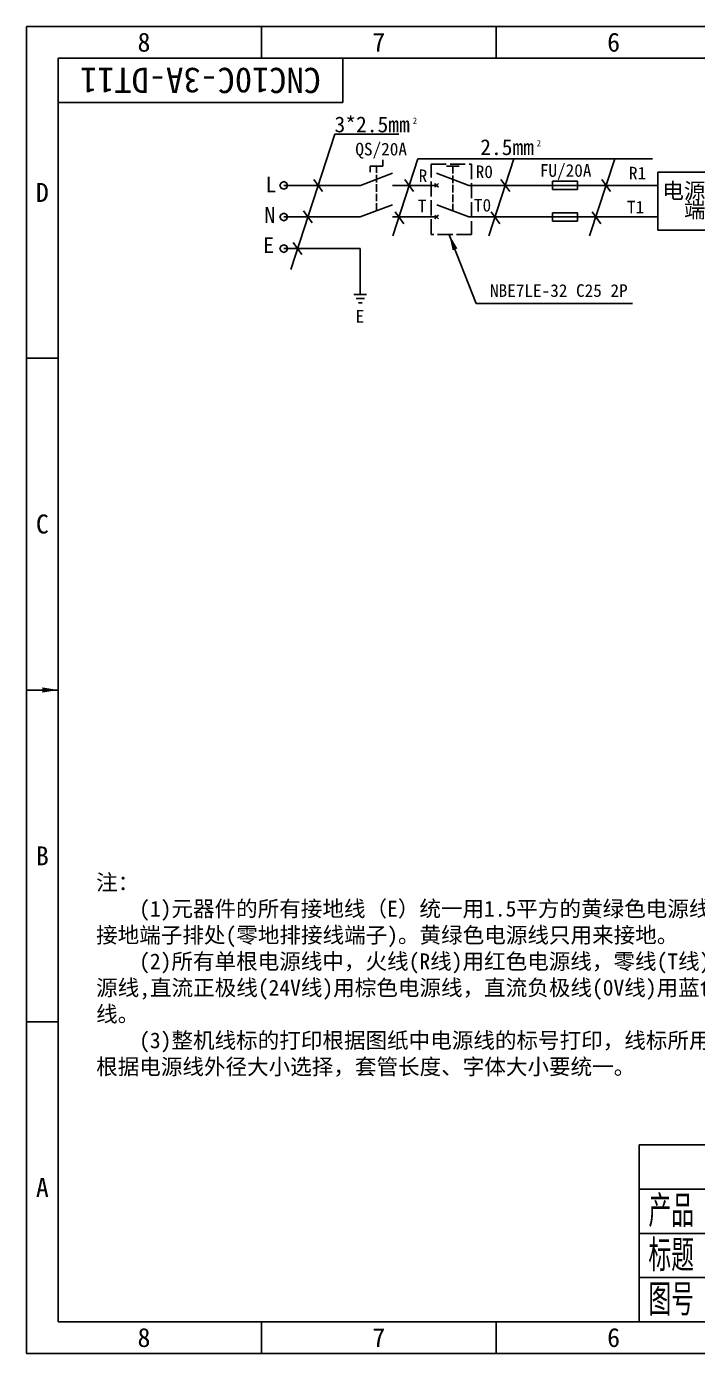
# Model space of a CAD drawing. Header units: millimetres. Extents: x 547 to 2149, y 622 to 1790.
# Drawn here: x 546.7 to 652.8, y 1102.4 to 1312.4 of the extents above; entities that cross this region are included whole.
import ezdxf

# ---------------------------------------------------------------- set-up
doc = ezdxf.new("R2010")
doc.units = ezdxf.units.MM
doc.linetypes.add('ACAD_ISO02W100', pattern=[15, 12, -3])
for name, color, linetype in [('中文标注', 3, 'Continuous'), ('仅图框使用', 7, 'Continuous'), ('元器件与线路', 7, 'Continuous'), ('文字标注特殊', 2, 'Continuous'), ('英文数字标注', 3, 'Continuous'), ('虚线', 7, 'ACAD_ISO02W100')]:
    doc.layers.add(name, color=color, linetype=linetype)
doc.styles.get("Standard").update_dxf_attribs({"font": 'txt', "bigfont": 'gbcbig.shx'})
doc.dimstyles.new('ISO-25', dxfattribs={"dimtxt": 2.5, "dimasz": 2.5, "dimexe": 1.25, "dimexo": 0.625, "dimtad": 1, "dimtxsty": 'Standard', "dimcen": 2.5, "dimadec": 0, "dimazin": 0, "dimtfac": 1, "dimtmove": 0, "dimatfit": 3, "dimfxl": 0, "dimarcsym": 0})
doc.dimstyles.get("Standard").update_dxf_attribs({"dimtxt": 2, "dimasz": 3, "dimexe": 0.18, "dimexo": 0.0625, "dimgap": 0.09, "dimtad": 0, "dimtih": 1, "dimtoh": 1, "dimdec": 4, "dimzin": 0, "dimdsep": 46, "dimtxsty": 'Standard', "dimcen": 0.09, "dimaunit": 1, "dimadec": 0, "dimazin": 0, "dimtfac": 1, "dimtdec": 4, "dimtofl": 0, "dimtmove": 0, "dimatfit": 3, "dimfxl": 0, "dimtolj": 1, "dimtzin": 0, "dimarcsym": 0})

msp = doc.modelspace()

# ---------------------------------------------------------------- linework, layer by layer
at = {"layer": '仅图框使用'}
for p, q in [((546.73, 1312.38), (546.73, 1102.38)), ((843.73, 1312.38), (546.73, 1312.38)), ((546.73, 1312.38), (551.73, 1312.38)), ((583.86, 1307.38), (583.86, 1312.38)), ((620.98, 1307.38), (620.98, 1312.38)), ((551.73, 1307.38), (551.73, 1107.38)), ((838.73, 1307.38), (551.73, 1307.38)), ((596.73, 1307.38), (596.73, 1300.38)), ((596.73, 1300.38), (551.73, 1300.38)), ((546.73, 1259.88), (551.73, 1259.88)), ((546.73, 1154.88), (551.73, 1154.88)), ((643.61, 1135.38), (838.73, 1135.38)), ((643.61, 1107.38), (643.61, 1135.38)), ((643.61, 1128.38), (838.73, 1128.38)), ((643.61, 1121.38), (838.73, 1121.38)), ((643.61, 1114.38), (806.61, 1114.38)), ((551.73, 1107.38), (838.73, 1107.38)), ((583.86, 1107.38), (583.86, 1102.38)), ((620.98, 1107.38), (620.98, 1102.38)), ((546.73, 1102.38), (843.73, 1102.38))]:
    msp.add_line(p, q, dxfattribs=at)
at = {"layer": '元器件与线路'}
for p, q in [((599.52, 1287.24), (604.59, 1289.19)), ((616.65, 1287.24), (611.57, 1289.19)), ((629.89, 1287.24), (629.89, 1287.9)), ((629.89, 1287.9), (633.85, 1287.9)), ((633.85, 1286.58), (633.85, 1287.9)), ((587.39, 1287.24), (599.52, 1287.24)), ((604.59, 1287.24), (611.58, 1287.24)), ((616.66, 1287.24), (633.85, 1287.24)), ((629.89, 1287.24), (629.89, 1286.58)), ((629.89, 1286.58), (633.85, 1286.58)), ((599.5, 1282.24), (604.58, 1284.19)), ((616.66, 1282.24), (611.59, 1284.19)), ((587.39, 1282.24), (599.52, 1282.24)), ((604.58, 1282.24), (611.56, 1282.24)), ((616.66, 1282.24), (633.86, 1282.24)), ((629.9, 1282.24), (629.9, 1282.9)), ((633.86, 1282.9), (629.9, 1282.9)), ((629.9, 1282.24), (629.9, 1281.58)), ((629.9, 1281.58), (633.86, 1281.58)), ((633.86, 1281.58), (633.86, 1282.9)), ((587.39, 1277.24), (599.5, 1277.24)), ((599.5, 1277.24), (599.5, 1269.99)), ((598.5, 1269.99), (600.5, 1269.99)), ((600.15, 1269.34), (598.85, 1269.34)), ((599.8, 1268.68), (599.2, 1268.68))]:
    msp.add_line(p, q, dxfattribs=at)
at = {"layer": '元器件与线路', "lineweight": -3}
for p, q in [((633.85, 1287.24), (646.56, 1287.24)), ((633.86, 1282.24), (646.56, 1282.24))]:
    msp.add_line(p, q, dxfattribs=at)
at = {"layer": '元器件与线路'}
for points in [[(586.97, 1287.66), (586.79, 1287.24), (586.97, 1286.82), (587.39, 1286.64), (587.81, 1286.82), (587.99, 1287.24), (587.81, 1287.66), (587.39, 1287.84)], [(646.56, 1289.32), (661.61, 1289.32), (661.61, 1280.17), (646.56, 1280.17)], [(586.97, 1282.66), (586.79, 1282.24), (586.97, 1281.82), (587.39, 1281.64), (587.81, 1281.82), (587.99, 1282.24), (587.81, 1282.66), (587.39, 1282.84)], [(586.97, 1277.66), (586.79, 1277.24), (586.97, 1276.82), (587.39, 1276.64), (587.81, 1276.82), (587.99, 1277.24), (587.81, 1277.66), (587.39, 1277.84)]]:
    msp.add_lwpolyline(points, close=True, dxfattribs=at)
for points in [[(611.28, 1286.95), (611.56, 1287.24), (611.84, 1287.52)], [(611.28, 1287.52), (611.56, 1287.24), (611.84, 1286.95)], [(611.28, 1281.96), (611.56, 1282.24), (611.85, 1282.53)], [(611.28, 1282.53), (611.56, 1282.24), (611.85, 1281.96)]]:
    msp.add_lwpolyline(points, dxfattribs=at)
at = {"layer": '英文数字标注', "color": 4, "lineweight": -3}
for p, q in [((588.5, 1273.95), (595.45, 1295.35)), ((595.45, 1295.35), (605.58, 1295.35)), ((604.64, 1279.24), (608.61, 1291.44)), ((608.61, 1291.44), (645.68, 1291.44)), ((619.83, 1279.24), (623.79, 1291.44)), ((635.76, 1279.24), (639.73, 1291.44)), ((593.51, 1286.29), (592.13, 1288.19)), ((607.93, 1286.29), (606.55, 1288.19)), ((623.12, 1286.29), (621.74, 1288.19)), ((639.05, 1286.29), (637.67, 1288.19)), ((591.88, 1281.29), (590.5, 1283.19)), ((606.4, 1281.16), (605.02, 1283.06)), ((621.59, 1281.16), (620.21, 1283.06)), ((637.52, 1281.16), (636.14, 1283.06)), ((590.26, 1276.29), (588.88, 1278.19))]:
    msp.add_line(p, q, dxfattribs=at)
at = {"layer": '虚线', "linetype": 'ACAD_ISO02W100', "lineweight": -3, "ltscale": 0.1}
for p, q in [((602.04, 1283.22), (602.04, 1290.31)), ((614.11, 1290.31), (614.13, 1283.22))]:
    msp.add_line(p, q, dxfattribs=at)
at = {"layer": '虚线', "ltscale": 0.3}
for points in [[(601.04, 1289.31), (601.04, 1290.31), (603.04, 1290.31), (603.04, 1291.31)], [(613.11, 1290.31), (615.11, 1290.31)]]:
    msp.add_lwpolyline(points, dxfattribs=at)
at = {"layer": '虚线', "ltscale": 0.2}
msp.add_lwpolyline([(610.7, 1290.6), (617.11, 1290.6), (617.11, 1279.48), (610.7, 1279.48)], close=True, dxfattribs=at)

# ---------------------------------------------------------------- texts
at = {"layer": '中文标注', "insert": (654.08, 1284.74), "char_height": 2.5, "width": 15.0481, "attachment_point": 5, "line_spacing_factor": 0.72}
msp.add_mtext('{\\fSimSun|b0|i0|c134|p2;电源拓展端子}', dxfattribs=at)
at = {"layer": '仅图框使用', "attachment_point": 5}
for s, insert, char_height, width in [('{\\fSimSun|b0|i0|c134|p2;8}', (565.3, 1309.88), 3, 37.125), ('{\\fSimSun|b0|i0|c134|p2;7}', (602.42, 1309.88), 3, 37.125), ('{\\fSimSun|b0|i0|c134|p2;6}', (639.55, 1309.88), 3, 37.125), ('{\\fSimSun|b0|i0|c134|p2;D}', (549.23, 1286.13), 3, 5), ('{\\fSimSun|b0|i0|c134|p2;C}', (549.23, 1233.63), 3, 5), ('{\\fSimSun|b0|i0|c134|p2;B}', (549.23, 1181.13), 3, 5), ('{\\fSimSun|b0|i0|c134|p2;A}', (549.23, 1128.63), 3, 5), ('产品', (648.66, 1124.88), 5, 10.1092), ('标题', (648.66, 1117.88), 5, 10.1092), ('图号', (648.66, 1110.88), 5, 10.1092), ('{\\fSimSun|b0|i0|c134|p2;8}', (565.3, 1104.88), 3, 37.125), ('{\\fSimSun|b0|i0|c134|p2;7}', (602.42, 1104.88), 3, 37.125), ('{\\fSimSun|b0|i0|c134|p2;6}', (639.55, 1104.88), 3, 37.125)]:
    msp.add_mtext(s, dxfattribs=dict(at, insert=insert, char_height=char_height, width=width))
at = {"layer": '文字标注特殊', "lineweight": -3, "insert": (557.73, 1178.19), "char_height": 2.5, "width": 110.9605, "attachment_point": 1}
msp.add_mtext('{\\fSimSun|b0|i0|c134|p2;注：\\H1.6x;\\P\\H0.625x;    (1)元器件的所有接地线（E）统一用1.5平方的黄绿色电源线接到公共接地端子排处(零地排接线端子)。黄绿色电源线只用来接地。\\P    (2)所有单根电源线中，火线(R线)用红色电源线，零线(T线)用黑色电源线,直流正极线(24V线)用棕色电源线，直流负极线(0V线)用蓝色电源线。\\P    (3)整机线标的打印根据图纸中电源线的标号打印，线标所用白色套管根据电源线外径大小选择，套管长度、字体大小要统一。}', dxfattribs=at)
at = {"layer": '英文数字标注', "insert": (574.23, 1303.88), "char_height": 4, "width": 45, "attachment_point": 5, "rotation": 180}
msp.add_mtext('{\\fSimSun|b0|i0|c134|p2;CNC10C-3A-DT11}', dxfattribs=at)
at = {"layer": '英文数字标注', "color": 4, "lineweight": -3, "attachment_point": 1}
for s, insert, char_height, width in [('{\\fSimSun|b0|i0|c134|p2;3*2.5mm}', (595.42, 1298.14), 2.5, 6.5867), ('{\\fSimSun|b0|i0|c134|p2;2}', (607.8, 1297.98), 1, 0.9133), ('{\\fSimSun|b0|i0|c134|p2;2.5mm}', (618.46, 1294.54), 2.5, 6.5867), ('{\\fSimSun|b0|i0|c134|p2;2}', (627.4, 1294.42), 1, 0.9133)]:
    msp.add_mtext(s, dxfattribs=dict(at, insert=insert, char_height=char_height, width=width))
at = {"layer": '英文数字标注'}
for s, insert, char_height, width, attachment_point in [('{\\fSimSun|b0|i0|c134|p2;QS/20A}', (602.8, 1292.73), 2, 7.3857, 5), ('{\\fSimSun|b0|i0|c134|p2;R}', (609.41, 1289.76), 2, 7.3857, 2), ('{\\fSimSun|b0|i0|c134|p2;R0}', (619.11, 1290.4), 2, 7.3857, 2), ('{\\fSimSun|b0|i0|c134|p2;FU/20A}', (631.97, 1289.36), 2, 7.3857, 5), ('{\\fSimSun|b0|i0|c134|p2;R1}', (643.34, 1290.18), 2, 7.3857, 2), ('{\\fSimSun|b0|i0|c134|p2;L}', (585.36, 1287.39), 2.5, 7.3857, 5), ('{\\fSimSun|b0|i0|c134|p2;N}', (585.2, 1283.8), 2.5, 7.3857, 2), ('{\\fSimSun|b0|i0|c134|p2;T}', (609.27, 1284.98), 2, 7.3857, 2), ('{\\fSimSun|b0|i0|c134|p2;T0}', (618.83, 1285.1), 2, 7.3857, 2), ('{\\fSimSun|b0|i0|c134|p2;T1}', (643.03, 1284.8), 2, 7.3857, 2), ('{\\fSimSun|b0|i0|c134|p2;E}', (585.01, 1279.03), 2.5, 7.3857, 2), ('{\\fSimSun|b0|i0|c134|p2;NBE7LE-32 C25 2P}', (630.89, 1270.58), 2, 23.6338, 5), ('{\\fSimSun|b0|i0|c134|p2;E}', (599.45, 1267.51), 2, 7.3857, 2)]:
    msp.add_mtext(s, dxfattribs=dict(at, insert=insert, char_height=char_height, width=width, attachment_point=attachment_point))

# ---------------------------------------------------------------- leaders
at = {"layer": '仅图框使用'}
msp.add_leader([(551.73, 1207.38), (546.73, 1207.38)], dimstyle='ISO-25', override={"dimgap": 0.625, "dimtad": 0}, dxfattribs=at)
at = {"layer": '英文数字标注', "color": 3}
msp.add_leader([(613.57, 1279.44), (617.8, 1268.57), (642.54, 1268.57)], dimstyle='Standard', override={"dimasz": 2.5, "dimgap": 0.09, "dimtad": 0}, dxfattribs=at)

doc.saveas('drawing.dxf')
